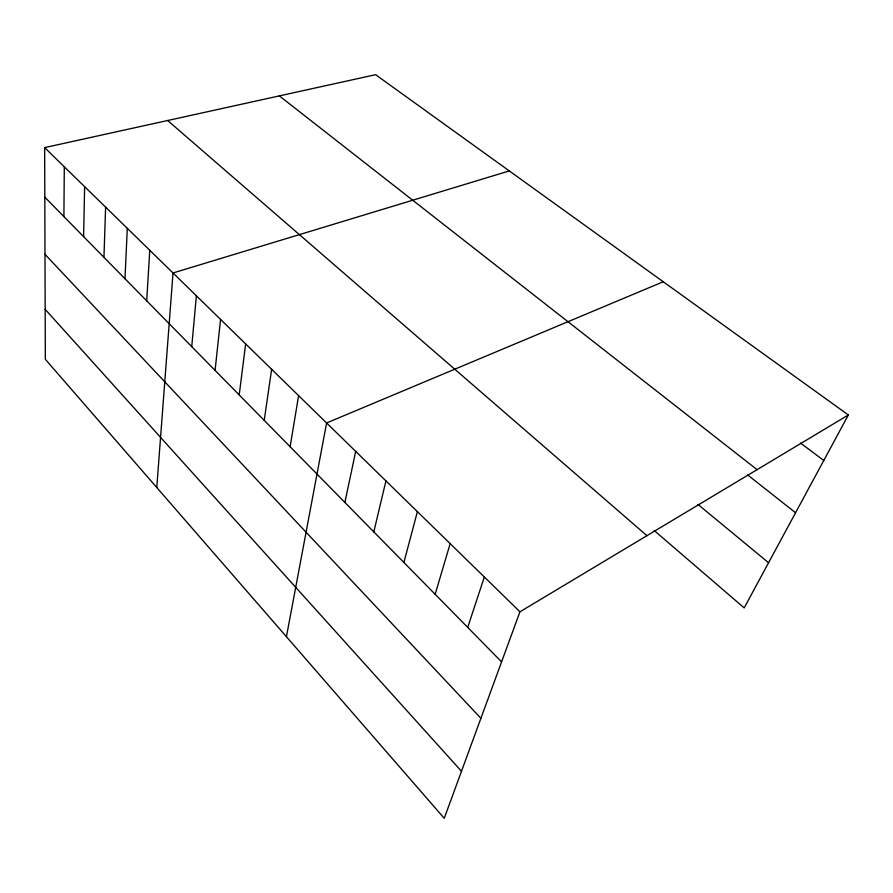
<?xml version="1.0" encoding="UTF-8"?>
<svg xmlns="http://www.w3.org/2000/svg" width="893" height="893" viewBox="0 0 893 893"><rect width="100%" height="100%" fill="white"/><g stroke="black" fill="none" stroke-linecap="round" stroke-linejoin="round"><path stroke-width="1.34" d="M63.905 216.586L64.307 166.812M83.607 236.634L84.612 186.648M103.956 257.34L105.608 207.143M124.975 278.728L127.308 228.34M146.709 300.829L149.767 250.274M156.766 487.522L173.019 272.979L509.289 170.92M191.738 346.64L196.382 295.795M215.068 370.372L220.582 319.426M239.212 394.94L245.653 343.905M264.216 420.38L271.639 369.289M290.136 446.746L298.608 395.621M286.43 636.709L326.604 422.969L663.253 281.741M344.877 502.435L355.693 451.378M373.821 531.882L385.932 480.903M403.893 562.478L417.399 511.644M435.159 594.291L450.172 543.647M467.709 627.399L484.33 577.001M848.35 414.977L519.949 611.794L444.245 818.312L45.331 359.299L44.65 147.613L375.596 74.688L848.35 414.977L744.182 607.91L654.189 530.52M800.597 443.095L823.77 460.509M279.353 95.897L757.097 469.662M747.675 474.964L795.563 512.749M697.946 504.411L768.572 562.735M167.661 120.51L646.934 535.688M44.65 147.613L519.949 611.794M44.806 197.163L501.598 661.869M44.996 254.326L480.914 718.296M45.175 309.335L461.491 771.273"/></g></svg>
